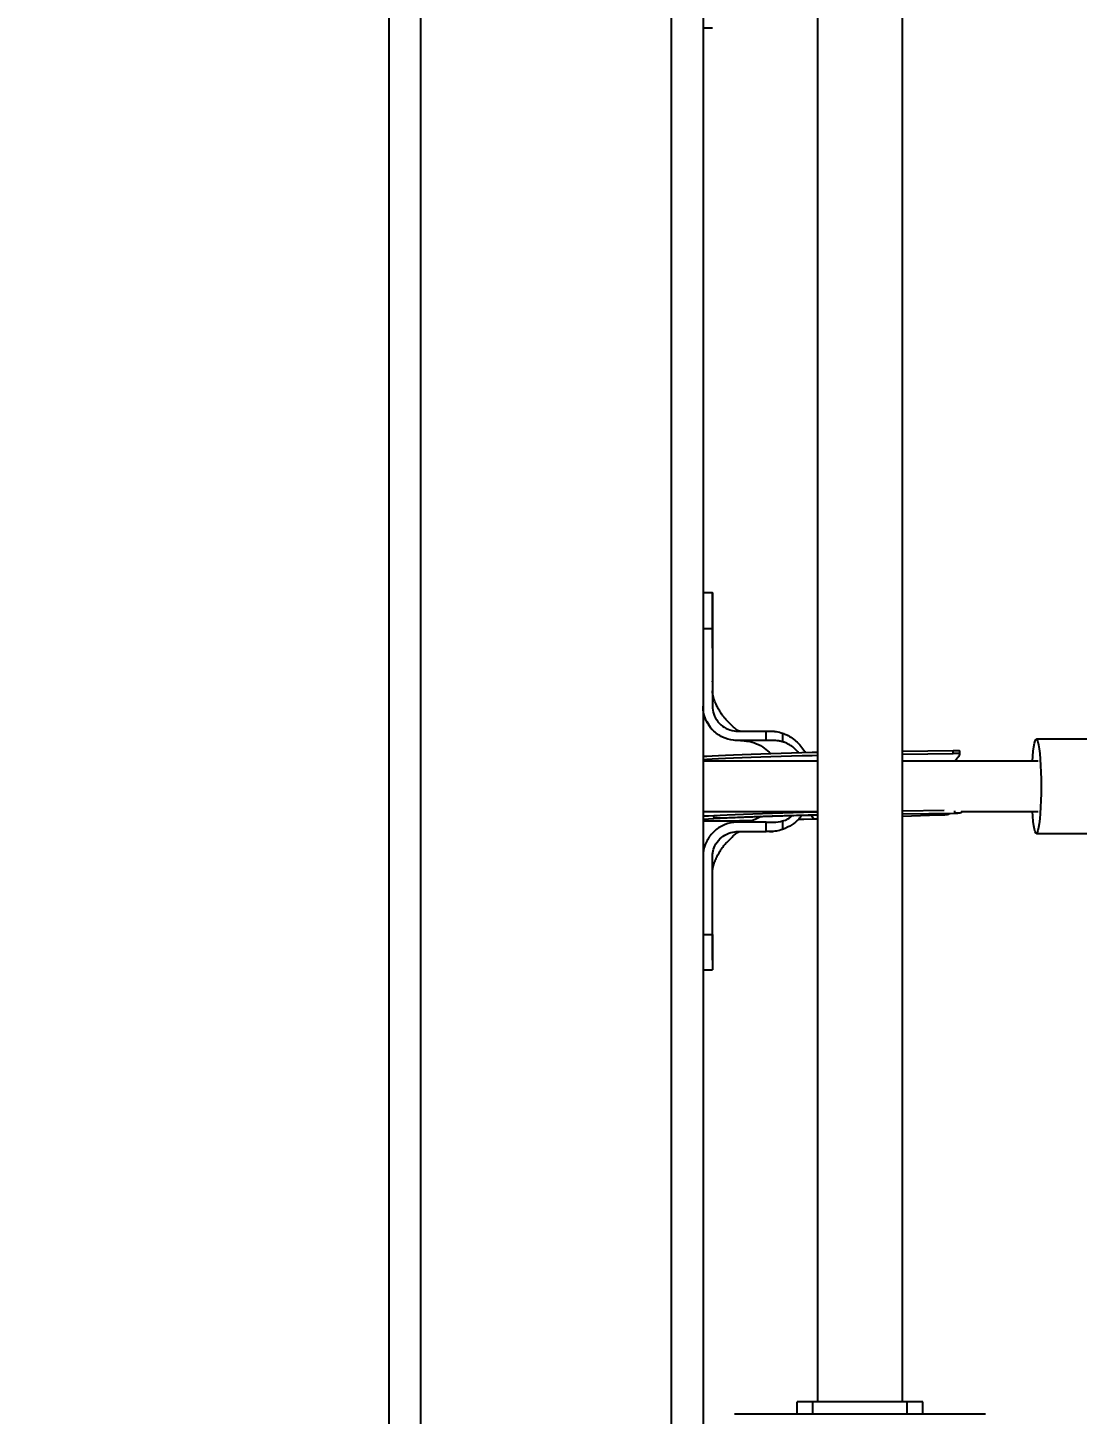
# Model space of a CAD drawing. Header units: millimetres. Extents: x -3650 to 2858, y -2899 to 2376.
# Drawn here: x -1307.1 to -972.9, y -374.2 to 67.3 of the extents above; entities that cross this region are included whole.
import ezdxf

# ---------------------------------------------------------------- set-up
doc = ezdxf.new("R2010")
doc.units = ezdxf.units.MM
for name, color, linetype in [('DIKOM_ОБЪЕКТ', 7, 'Continuous'), ('DIKOM_РАЗМЕР_ЗОНА', 7, 'Continuous'), ('DIKOM_РАЗМЕР_ОБЪЕКТА', 7, 'Continuous')]:
    doc.layers.add(name, color=color, linetype=linetype)
doc.styles.add('style1', font='arial.ttf', dxfattribs={"width": 0.8})
doc.dimstyles.new('1-50', dxfattribs={"dimtxt": 300, "dimasz": 200, "dimexe": 100, "dimexo": 0, "dimgap": 100, "dimtad": 1, "dimdec": 0, "dimtxsty": 'style1', "dimcen": 0, "dimclrd": 7, "dimclre": 7, "dimadec": 1, "dimazin": 2, "dimtfac": 1, "dimtdec": 0, "dimtmove": 0, "dimatfit": 3, "dimfxl": 0, "dimlwd": 25, "dimlwe": 18, "dimarcsym": 0})

# ---------------------------------------------------------------- blocks, each defined once
blk = doc.blocks.new('*D0')
at = {"layer": 'Defpoints', "color": 0, "transparency": 16777216}
for p in [(-2742.04, -185.51), (2857.96, -185.51), (2857.96, -2799.5)]:
    blk.add_point(p, dxfattribs=at)
at = {"layer": 'DIKOM_РАЗМЕР_ЗОНА', "color": 7, "lineweight": 18, "transparency": 16777216}
for p, q in [((-2742.04, -185.51), (-2742.04, -2899.5)), ((2857.96, -185.51), (2857.96, -2899.5))]:
    blk.add_line(p, q, dxfattribs=at)
at = {"layer": 'DIKOM_РАЗМЕР_ЗОНА', "color": 7, "lineweight": 25, "transparency": 16777216}
blk.add_line((-2542.04, -2799.5), (2657.96, -2799.5), dxfattribs=at)
at = {"layer": 'DIKOM_РАЗМЕР_ЗОНА', "color": 7, "transparency": 16777216}
for points in [[(-2542.04, -2766.17), (-2542.04, -2832.83), (-2742.04, -2799.5)], [(2657.96, -2766.17), (2657.96, -2832.83), (2857.96, -2799.5)]]:
    blk.add_solid(points, dxfattribs=at)
at = {"layer": 'DIKOM_РАЗМЕР_ЗОНА', "color": 0, "transparency": 16777216, "insert": (57.96, -2546.33), "char_height": 300, "attachment_point": 5, "style": 'style1'}
blk.add_mtext('5600', dxfattribs=at)
blk = doc.blocks.new('*D1')
at = {"layer": 'Defpoints', "color": 0, "transparency": 16777216}
for p in [(-3199.48, 2375.76), (417.74, 2375.76), (57.96, -2124.24)]:
    blk.add_point(p, dxfattribs=at)
at = {"layer": 'DIKOM_РАЗМЕР_ЗОНА', "color": 7, "lineweight": 18, "transparency": 16777216}
for p, q in [((417.74, 2375.76), (-3299.48, 2375.76)), ((57.96, -2124.24), (-3299.48, -2124.24))]:
    blk.add_line(p, q, dxfattribs=at)
at = {"layer": 'DIKOM_РАЗМЕР_ЗОНА', "color": 7, "lineweight": 25, "transparency": 16777216}
blk.add_line((-3199.48, -1924.24), (-3199.48, 2175.76), dxfattribs=at)
at = {"layer": 'DIKOM_РАЗМЕР_ЗОНА', "color": 7, "transparency": 16777216}
for points in [[(-3232.81, 2175.76), (-3166.14, 2175.76), (-3199.48, 2375.76)], [(-3232.81, -1924.24), (-3166.14, -1924.24), (-3199.48, -2124.24)]]:
    blk.add_solid(points, dxfattribs=at)
at = {"layer": 'DIKOM_РАЗМЕР_ЗОНА', "color": 0, "transparency": 16777216, "insert": (-3452.65, 125.76), "char_height": 300, "attachment_point": 5, "rotation": 90, "style": 'style1'}
blk.add_mtext('4500', dxfattribs=at)
blk = doc.blocks.new('*D3')
at = {"layer": 'Defpoints', "color": 0, "transparency": 16777216}
for p in [(-1092.04, 875.76), (-1508.48, -624.24), (-1097.04, -624.24)]:
    blk.add_point(p, dxfattribs=at)
at = {"layer": 'DIKOM_РАЗМЕР_ОБЪЕКТА', "color": 7, "lineweight": 18, "transparency": 16777216}
for p, q in [((-1092.04, 875.76), (-1608.48, 875.76)), ((-1097.04, -624.24), (-1608.48, -624.24))]:
    blk.add_line(p, q, dxfattribs=at)
at = {"layer": 'DIKOM_РАЗМЕР_ОБЪЕКТА', "color": 7, "lineweight": 25, "transparency": 16777216}
blk.add_line((-1508.48, 675.76), (-1508.48, -424.24), dxfattribs=at)
at = {"layer": 'DIKOM_РАЗМЕР_ОБЪЕКТА', "color": 7, "transparency": 16777216}
for points in [[(-1541.81, 675.76), (-1475.14, 675.76), (-1508.48, 875.76)], [(-1541.81, -424.24), (-1475.14, -424.24), (-1508.48, -624.24)]]:
    blk.add_solid(points, dxfattribs=at)
at = {"layer": 'DIKOM_РАЗМЕР_ОБЪЕКТА', "color": 0, "transparency": 16777216, "insert": (-1761.65, 125.76), "char_height": 300, "attachment_point": 5, "rotation": 90, "style": 'style1'}
blk.add_mtext('1500', dxfattribs=at)

msp = doc.modelspace()

# ---------------------------------------------------------------- linework, layer by layer
at = {"layer": 'DIKOM_ОБЪЕКТ'}
for p, q in [((-1192.04, -474.24), (-1192.04, 725.76)), ((-1182.04, 725.76), (-1182.04, -474.24)), ((-1102.04, -474.24), (-1102.04, 725.76)), ((-1092.04, 635.76), (-1092.04, -384.24)), ((-1055.54, 621.76), (-1055.54, -370.24)), ((-1028.54, -370.24), (-1028.54, 621.76)), ((-1092.04, 67.32), (-1089.04, 67.32)), ((-1089.04, -112.68), (-1092.04, -112.68)), ((-1089.04, -117.96), (-1089.04, -112.69)), ((-1089.04, -121.18), (-1089.04, -119.91)), ((-1092.04, -123.97), (-1089.04, -123.97)), ((-1089.04, -123.97), (-1089.04, -148.68)), ((-1090.79, -153.66), (-1089.74, -155.41)), ((-1089.83, -155.3), (-1089.08, -156.12)), ((-1081.04, -156.68), (-1080.04, -156.68)), ((-1080.04, -156.68), (-1071.9, -156.68)), ((-1071.9, -159.68), (-1071.9, -156.68)), ((-1069.27, -156.77), (-1069.97, -156.75)), ((-1066.69, -157.35), (-1066.69, -160.07)), ((-1080.04, -159.68), (-1081.04, -159.68)), ((-1071.9, -159.68), (-1080.04, -159.68)), ((-1028.54, -163.04), (-1012.41, -162.81)), ((-1012.38, -163.81), (-1012.41, -162.81)), ((-1010.28, -164.08), (-1010.3, -163.06)), ((-946.07, -159.24), (-985.87, -159.24)), ((-1092.04, -166.23), (-1091.74, -166.24)), ((-1055.54, -166.24), (-1092.04, -166.24)), ((-1028.54, -164.04), (-1012.38, -163.81)), ((-985.26, -166.24), (-1028.54, -166.24)), ((-1011.24, -165.5), (-1011.76, -166.24)), ((-1092.04, -182.24), (-1055.54, -182.24)), ((-1066.69, -185.3), (-1066.69, -188.02)), ((-1057.82, -182.53), (-1057.9, -182.24)), ((-1056.67, -184.61), (-1055.54, -184.57)), ((-1028.54, -182.04), (-1015.27, -181.85)), ((-1028.54, -183.04), (-1010.9, -182.79)), ((-1028.54, -183.04), (-1011.86, -182.8)), ((-1028.54, -183.73), (-1017.05, -183.37)), ((-1011.86, -182.8), (-1011.88, -182.03)), ((-1009.77, -182.59), (-1009.78, -182.24)), ((-1009.78, -182.24), (-985.26, -182.24)), ((-1080.04, -185.68), (-1081.04, -185.68)), ((-1081.04, -188.68), (-1080.04, -188.68)), ((-1071.9, -185.68), (-1080.04, -185.68)), ((-1080.04, -188.68), (-1071.9, -188.68)), ((-1071.9, -188.68), (-1071.9, -185.68)), ((-1070.89, -188.66), (-1069.69, -188.63)), ((-1070.39, -188.65), (-1069.69, -188.6)), ((-985.87, -189.24), (-946.07, -189.24)), ((-1089.04, -221.4), (-1089.04, -196.7)), ((-1092.04, -221.4), (-1089.04, -221.4)), ((-1089.04, -225.54), (-1089.04, -232.66)), ((-1092.04, -232.68), (-1089.04, -232.68)), ((-1062.04, -374.24), (-1062.04, -370.24)), ((-1057.04, -370.24), (-1062.04, -370.24)), ((-1057.04, -374.24), (-1057.04, -370.24)), ((-1027.04, -370.24), (-1057.04, -370.24)), ((-1027.04, -374.24), (-1027.04, -370.24)), ((-1022.04, -370.24), (-1027.04, -370.24)), ((-1022.04, -374.24), (-1022.04, -370.24)), ((-1002.04, -374.24), (-1082.04, -374.24))]:
    msp.add_line(p, q, dxfattribs=at)
at = {"layer": 'DIKOM_ОБЪЕКТ', "flags": 128}
for points in [[(-987.14, -166.24), (-987.02, -164.69), (-986.87, -163.04), (-986.68, -161.65), (-986.48, -160.55), (-986.27, -159.77), (-986.04, -159.34), (-985.82, -159.25), (-985.59, -159.51), (-985.37, -160.12), (-985.16, -161.06), (-984.97, -162.31), (-984.8, -163.84), (-984.65, -165.61), (-984.54, -167.58), (-984.45, -169.71), (-984.4, -171.95), (-984.38, -174.24)], [(-1055.54, -163.48), (-1057.26, -163.52), (-1060.55, -163.6), (-1063.87, -163.69), (-1067.18, -163.78), (-1070.45, -163.88), (-1073.64, -163.99), (-1076.71, -164.09), (-1079.63, -164.2), (-1082.36, -164.31), (-1084.87, -164.42), (-1087.13, -164.53), (-1089.12, -164.63), (-1090.82, -164.73), (-1092.04, -164.81)], [(-1055.54, -164.48), (-1057.24, -164.52), (-1060.52, -164.6), (-1063.84, -164.69), (-1067.16, -164.78), (-1070.43, -164.88), (-1073.61, -164.99), (-1076.68, -165.09), (-1079.6, -165.2), (-1082.33, -165.31), (-1084.84, -165.42), (-1087.11, -165.52), (-1089.1, -165.63), (-1090.79, -165.73), (-1092.04, -165.81)], [(-984.38, -174.24), (-984.4, -176.53), (-984.45, -178.76), (-984.54, -180.89), (-984.65, -182.87), (-984.8, -184.64), (-984.97, -186.17), (-985.16, -187.42), (-985.37, -188.35), (-985.59, -188.96), (-985.82, -189.23), (-986.04, -189.14), (-986.27, -188.7), (-986.48, -187.92), (-986.68, -186.83), (-986.87, -185.44), (-987.02, -183.78), (-987.14, -182.24)], [(-1055.54, -182.48), (-1056.74, -182.51), (-1060.03, -182.59), (-1063.35, -182.68), (-1066.66, -182.77), (-1069.93, -182.87), (-1073.12, -182.98), (-1076.19, -183.08), (-1079.11, -183.19), (-1081.84, -183.3), (-1084.35, -183.41), (-1086.61, -183.52), (-1088.6, -183.62), (-1090.3, -183.72), (-1091.68, -183.81), (-1092.04, -183.84)], [(-1055.54, -183.48), (-1056.72, -183.51), (-1060, -183.59), (-1063.32, -183.68), (-1066.64, -183.77), (-1069.91, -183.87), (-1073.09, -183.98), (-1076.16, -184.08), (-1079.08, -184.19), (-1081.81, -184.3), (-1084.32, -184.41), (-1086.59, -184.51), (-1088.58, -184.62), (-1090.27, -184.72), (-1091.65, -184.81), (-1092.04, -184.84)], [(-1061.68, -184.76), (-1059.95, -184.71), (-1056.67, -184.61)]]:
    msp.add_lwpolyline(points, dxfattribs=at)
at = {"layer": 'DIKOM_ОБЪЕКТ'}
for centre, radius, start, end in [((-1087.34, 256.6), 441.83, 269.3903, 271.3933), ((-1055.8, -183.06), 1.77, 193.2241, 240.6948)]:
    msp.add_arc(centre, radius, start, end, dxfattribs=at)
for points, knots in [([(-1089.04, -112.7), (-1089.04, -112.7), (-1089.04, -112.6), (-1089.04, -112.96), (-1089.04, -113.81), (-1089.04, -115.25), (-1089.04, -117.19), (-1089.04, -119.96), (-1089.04, -122.46), (-1089.04, -123.97)], [0, 0, 0, 0, 0.012296, 0.165144, 0.313683, 0.466534, 0.615072, 0.767923, 1, 1, 1, 1]), ([(-1089.04, -120.96), (-1089.04, -120.34), (-1089.04, -119.13), (-1089.04, -118.35), (-1089.04, -117.96)], [0, 0, 0, 0, 0.507946, 1, 1, 1, 1]), ([(-1089.04, -125.56), (-1089.04, -124.26), (-1089.04, -121.77), (-1089.04, -119.43), (-1089.04, -118.32)], [0, 0, 0, 0, 0.521846, 1, 1, 1, 1]), ([(-1089.04, -130.29), (-1089.04, -128.98), (-1089.04, -126.47), (-1089.04, -124.51), (-1089.04, -123.57)], [0, 0, 0, 0, 0.522529, 1, 1, 1, 1]), ([(-1089.03, -141.02), (-1089.03, -140.97), (-1089.03, -140.88), (-1089.03, -140.78), (-1089.03, -140.73)], [0, 0, 0, 0, 0.499592, 1, 1, 1, 1]), ([(-1080.22, -156.68), (-1080.31, -156.68), (-1080.49, -156.68), (-1080.54, -156.67), (-1080.59, -156.67), (-1080.67, -156.64), (-1080.7, -156.63), (-1080.73, -156.62), (-1080.76, -156.61), (-1080.82, -156.59), (-1081.07, -156.49), (-1081.76, -155.95), (-1082.67, -155.05), (-1083.94, -153.85), (-1084.94, -152.77), (-1085.66, -151.88), (-1086.31, -150.96), (-1087.02, -149.87), (-1087.79, -148.44), (-1088.5, -146.7), (-1088.98, -144.88), (-1089.02, -144.18), (-1089.04, -143.81)], [0, 0, 0, 0, 0.018189, 0.034394, 0.052853, 0.056715, 0.058316, 0.059782, 0.061259, 0.062952, 0.067438, 0.09197, 0.171063, 0.26864, 0.337573, 0.39637, 0.442787, 0.502187, 0.593497, 0.710967, 0.847913, 1, 1, 1, 1]), ([(-1081.04, -159.68), (-1081.13, -159.68), (-1081.55, -159.68), (-1083.21, -159.56), (-1085.97, -158.76), (-1089.04, -156.54), (-1091.19, -153.44), (-1091.98, -150.65), (-1092.03, -149.05), (-1092.04, -148.68)], [0, 0, 0, 0, 0.01481, 0.07411, 0.29004, 0.505967, 0.720943, 0.936002, 1, 1, 1, 1]), ([(-1089.04, -148.68), (-1089.04, -148.91), (-1089.01, -150.03), (-1088.48, -152.02), (-1086.96, -154.29), (-1084.77, -155.93), (-1082.67, -156.61), (-1081.41, -156.67), (-1081.04, -156.68)], [0, 0, 0, 0, 0.054136, 0.26833, 0.482533, 0.697281, 0.911983, 1, 1, 1, 1]), ([(-1089.63, -155.56), (-1089.58, -155.62), (-1089.49, -155.73), (-1089.39, -155.85), (-1089.34, -155.91)], [0, 0, 0, 0, 0.499811, 1, 1, 1, 1]), ([(-1071.9, -156.68), (-1071.81, -156.68), (-1071.45, -156.68), (-1071.09, -156.68), (-1070.82, -156.68)], [0, 0, 0, 0, 0.256329, 1, 1, 1, 1]), ([(-1070.82, -156.68), (-1070.13, -156.71), (-1068.72, -156.75), (-1067.38, -157.15), (-1066.69, -157.35)], [0, 0, 0, 0, 0.492159, 1, 1, 1, 1]), ([(-1066.69, -157.35), (-1066.26, -157.52), (-1064.57, -158.18), (-1062.43, -159.72), (-1060.52, -161.77), (-1059.75, -162.99), (-1059.38, -163.57)], [0, 0, 0, 0, 0.144082, 0.558453, 0.791832, 1, 1, 1, 1]), ([(-1080.11, -159.68), (-1080.01, -159.68), (-1079.84, -159.68), (-1079.52, -159.69), (-1078.83, -159.73), (-1077.27, -159.92), (-1075, -160.59), (-1072.49, -161.94), (-1071.14, -163.24), (-1070.48, -163.88)], [0, 0, 0, 0, 0.02682, 0.049724, 0.091966, 0.219782, 0.482694, 0.744407, 1, 1, 1, 1]), ([(-1066.69, -160.07), (-1066.77, -160.05), (-1067.18, -159.93), (-1068.23, -159.7), (-1069.9, -159.68), (-1071.23, -159.68), (-1071.9, -159.68)], [0, 0, 0, 0, 0.048373, 0.242138, 0.618946, 1, 1, 1, 1]), ([(-1061.59, -163.63), (-1061.97, -163.17), (-1063.1, -161.82), (-1064.93, -160.66), (-1066.36, -160.18), (-1066.69, -160.07)], [0, 0, 0, 0, 0.281694, 0.831466, 1, 1, 1, 1]), ([(-1012.41, -162.81), (-1011.99, -162.81), (-1011.14, -162.8), (-1010.42, -162.82), (-1010.37, -162.99), (-1010.34, -163.07)], [0, 0, 0, 0, 0.353048, 0.706193, 1, 1, 1, 1]), ([(-1011.24, -165.5), (-1010.99, -165.19), (-1010.49, -164.57), (-1010.2, -164.07), (-1010.41, -163.84), (-1011.1, -163.79), (-1011.94, -163.8), (-1012.38, -163.81)], [0, 0, 0, 0, 0.203777, 0.408425, 0.596902, 0.787452, 1, 1, 1, 1]), ([(-1088.73, -183.9), (-1088.74, -183.92), (-1088.8, -184.11), (-1088.09, -184.21), (-1086.46, -184.29), (-1084.06, -184.24), (-1081.19, -184.11), (-1078.18, -183.99), (-1075.36, -183.88), (-1072.84, -183.8), (-1070.62, -183.72), (-1068.19, -183.65), (-1065.39, -183.56), (-1062.12, -183.48), (-1058.78, -183.37), (-1056.52, -183.36), (-1055.54, -183.31), (-1055.54, -183.31)], [0, 0, 0, 0, 0.006686, 0.115139, 0.216511, 0.309718, 0.395074, 0.477327, 0.557119, 0.608962, 0.659704, 0.712737, 0.77553, 0.848345, 0.931175, 0.99989, 1, 1, 1, 1]), ([(-1073.48, -183.82), (-1074.05, -184.15), (-1075.51, -185.02), (-1077.73, -185.54), (-1079.37, -185.68), (-1079.99, -185.68), (-1080.06, -185.68)], [0, 0, 0, 0, 0.283474, 0.73431, 0.970252, 1, 1, 1, 1]), ([(-1071.9, -185.68), (-1071.82, -185.68), (-1071.39, -185.68), (-1070.63, -185.68), (-1068.96, -185.72), (-1067.66, -185.48), (-1066.69, -185.3)], [0, 0, 0, 0, 0.048446, 0.242259, 0.43607, 1, 1, 1, 1]), ([(-1060.56, -183.43), (-1060.88, -183.85), (-1061.78, -185.03), (-1063.79, -186.72), (-1065.68, -187.56), (-1066.69, -188.02)], [0, 0, 0, 0, 0.20327, 0.568659, 1, 1, 1, 1]), ([(-1066.69, -185.3), (-1066.11, -185.1), (-1064.93, -184.71), (-1063.97, -183.91), (-1063.5, -183.51)], [0, 0, 0, 0, 0.500429, 1, 1, 1, 1]), ([(-1017.05, -183.37), (-1016.51, -183.36), (-1015.43, -183.33), (-1014.18, -183.22), (-1013.46, -183.08), (-1013.35, -182.87), (-1013.33, -182.82)], [0, 0, 0, 0, 0.309465, 0.619014, 0.925162, 1, 1, 1, 1]), ([(-1009.78, -182.59), (-1009.82, -182.65), (-1009.9, -182.77), (-1010.63, -182.78), (-1011.44, -182.79), (-1011.86, -182.8)], [0, 0, 0, 0, 0.317894, 0.653639, 1, 1, 1, 1]), ([(-1081.04, -185.68), (-1081.13, -185.68), (-1081.55, -185.69), (-1083.21, -185.8), (-1085.95, -186.6), (-1089.01, -188.8), (-1091.17, -191.88), (-1091.98, -194.68), (-1092.03, -196.3), (-1092.04, -196.68)], [0, 0, 0, 0, 0.014809, 0.074108, 0.288784, 0.503458, 0.718037, 0.933083, 1, 1, 1, 1]), ([(-1089.04, -201.65), (-1089.03, -201.34), (-1089, -200.74), (-1088.65, -199.21), (-1088.1, -197.66), (-1087.39, -196.15), (-1086.65, -194.91), (-1085.89, -193.79), (-1085.16, -192.85), (-1084.2, -191.79), (-1083.06, -190.74), (-1082.19, -189.82), (-1081.48, -189.17), (-1081.03, -188.86), (-1080.83, -188.78), (-1080.78, -188.76), (-1080.75, -188.75), (-1080.72, -188.74), (-1080.7, -188.73), (-1080.61, -188.7), (-1080.6, -188.71), (-1080.5, -188.69), (-1080.46, -188.69), (-1080.14, -188.68), (-1079.74, -188.68), (-1079.39, -188.68)], [0, 0, 0, 0, 0.124108, 0.238098, 0.339918, 0.425647, 0.508328, 0.557899, 0.611275, 0.676139, 0.757219, 0.823993, 0.864585, 0.883786, 0.887179, 0.888515, 0.889678, 0.890775, 0.891901, 0.894482, 0.911791, 0.925079, 0.932809, 0.941955, 1, 1, 1, 1]), ([(-1089.04, -196.7), (-1089.04, -196.61), (-1089.04, -196.14), (-1088.91, -194.94), (-1088.29, -193), (-1086.78, -190.89), (-1084.55, -189.33), (-1082.51, -188.73), (-1081.33, -188.69), (-1081.04, -188.68)], [0, 0, 0, 0, 0.022087, 0.11062, 0.289013, 0.502885, 0.717711, 0.931831, 1, 1, 1, 1]), ([(-1070.82, -188.68), (-1070.92, -188.68), (-1071.28, -188.68), (-1071.64, -188.68), (-1071.9, -188.68)], [0, 0, 0, 0, 0.256328, 1, 1, 1, 1]), ([(-1066.69, -188.02), (-1067.35, -188.21), (-1068.69, -188.61), (-1070.1, -188.66), (-1070.82, -188.68)], [0, 0, 0, 0, 0.491617, 1, 1, 1, 1]), ([(-1089.03, -202.11), (-1089.03, -202.05), (-1089.03, -201.92), (-1089.03, -201.78), (-1089.03, -201.71)], [0, 0, 0, 0, 0.498436, 1, 1, 1, 1]), ([(-1089.04, -222.05), (-1089.04, -221.12), (-1089.04, -219.17), (-1089.04, -216.67), (-1089.04, -215.36)], [0, 0, 0, 0, 0.477549, 1, 1, 1, 1]), ([(-1089.04, -229.58), (-1089.04, -228.66), (-1089.04, -225.53), (-1089.04, -222.39), (-1089.04, -220.17)], [0, 0, 0, 0, 0.291636, 1, 1, 1, 1]), ([(-1089.04, -221.4), (-1089.04, -221.48), (-1089.04, -221.9), (-1089.04, -223.61), (-1089.04, -226.03), (-1089.04, -228.56), (-1089.04, -230.4), (-1089.04, -231.74), (-1089.04, -232.55), (-1089.04, -232.63), (-1089.04, -232.66)], [0, 0, 0, 0, 0.012373, 0.06189, 0.261123, 0.409638, 0.562451, 0.710962, 0.863782, 1, 1, 1, 1])]:
    msp.add_open_spline(points, degree=3, knots=knots, dxfattribs=at)

# ---------------------------------------------------------------- dimensions: what is measured, and where the dimension line sits
at = {"layer": 'DIKOM_РАЗМЕР_ЗОНА'}
dim = msp.add_linear_dim(base=(-3199.48, 2375.76), p1=(57.96, -2124.24), p2=(417.74, 2375.76), angle=90, dimstyle='1-50', dxfattribs=at)
dim.commit()
dim.dimension.update_dxf_attribs({"geometry": '*D1', "text_midpoint": (-3199.48, 125.76), "dimtype": 160})
dim = msp.add_linear_dim(base=(2857.96, -2799.5), p1=(-2742.04, -185.51), p2=(2857.96, -185.51), dimstyle='1-50', dxfattribs=at)
dim.commit()
dim.dimension.update_dxf_attribs({"geometry": '*D0', "text_midpoint": (57.96, -2799.5), "dimtype": 160})
at = {"layer": 'DIKOM_РАЗМЕР_ОБЪЕКТА'}
dim = msp.add_linear_dim(base=(-1508.48, -624.24), p1=(-1092.04, 875.76), p2=(-1097.04, -624.24), angle=90, dimstyle='1-50', dxfattribs=at)
dim.commit()
dim.dimension.update_dxf_attribs({"geometry": '*D3', "text_midpoint": (-1508.48, 125.76), "dimtype": 160})

doc.saveas('drawing.dxf')
